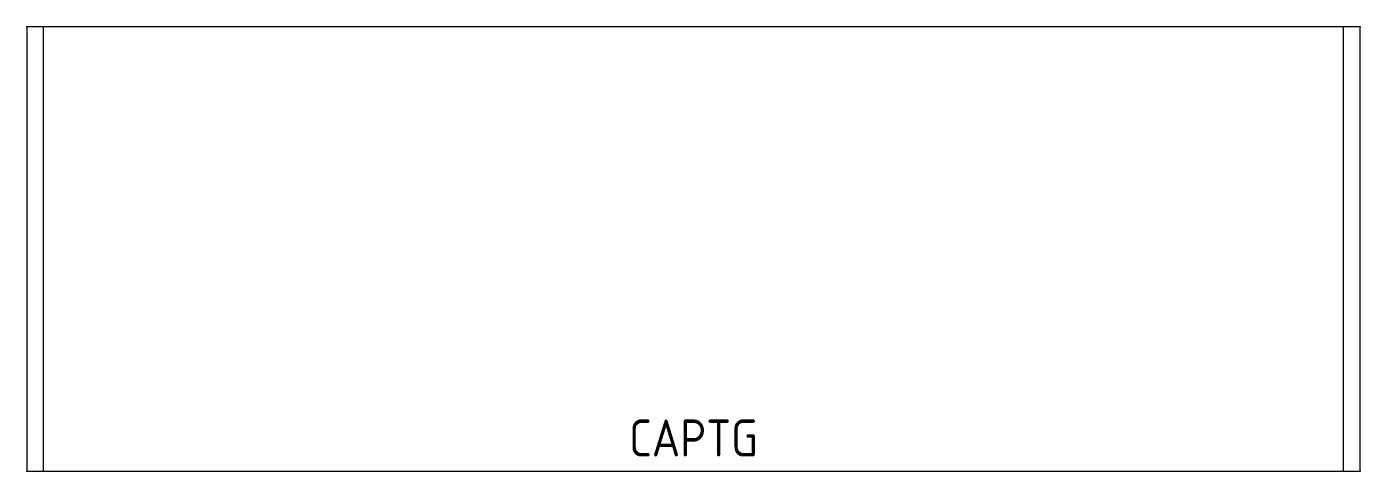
# Model space of a CAD drawing. Extents: x 0 to 90, y -30 to 0.
import ezdxf
from ezdxf.enums import TextEntityAlignment as Align

# ---------------------------------------------------------------- set-up
doc = ezdxf.new("R2010")
doc.units = 0
doc.header["$LTSCALE"] = 0.375
doc.header["$MEASUREMENT"] = 0
doc.layers.add('A-FURN-P-FREE', color=1, linetype='Continuous')
doc.layers.add('A-FURN-P-FREE-T', color=7, linetype='Continuous')
doc.styles.add('Notes', font='architxt.shx')

msp = doc.modelspace()

# ---------------------------------------------------------------- linework, layer by layer
at = {"layer": 'A-FURN-P-FREE'}
for p, q in [((0, 0), (0, -30)), ((90, 0), (0, 0)), ((1.125, -30), (1.125, 0)), ((88.875, -30), (88.875, 0)), ((90, -30), (90, 0)), ((0, -30), (90, -30))]:
    msp.add_line(p, q, dxfattribs=at)
for p in [(0, 0), (90, 0), (0, -30), (90, -30)]:
    msp.add_point(p, dxfattribs=at)

# ---------------------------------------------------------------- texts
at = {"layer": 'A-FURN-P-FREE-T', "style": 'Notes', "flags": 1}
for tag, s in [('CAPPN', '9283A'), ('CAPMG', 'STC'), ('CAPMC', 'SC9'), ('CAPQT', '1'), ('CAPDH', '0.000000'), ('CAPGC', '')]:
    msp.add_attdef(tag, (0, 0), s, height=0.001, dxfattribs=at)
at = {"layer": 'A-FURN-P-FREE-T', "style": 'Notes'}
msp.add_attdef('CAPTG', text='90/30', height=2.5, dxfattribs=at).set_placement((45, -29), align=Align.CENTER)

doc.saveas('drawing.dxf')
